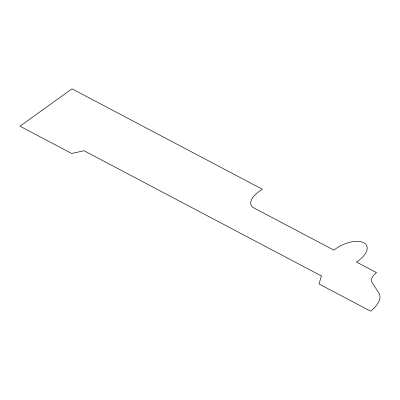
<?xml version="1.0" encoding="UTF-8"?>
<svg xmlns="http://www.w3.org/2000/svg" width="400" height="400" viewBox="0 0 400 400"><rect width="100%" height="100%" fill="white"/><g stroke="black" fill="none" stroke-linecap="round" stroke-linejoin="round"><path stroke-width="0.6" d="M321.41 275.965L318.995 283.95L370.62 311.185A26.52 13.3 -24.9 0 0 378.9 293.04L372.045 282.445A14.475 7.26 -24.9 0 1 376.485 272.605L356.45 262.035A21.76 10.91 -24.9 0 0 363.74 242.735A21.76 10.91 -24.9 0 0 333.91 250.145L253.765 207.87A19.235 9.645 -24.9 0 1 258.595 191.895L262.31 189.225L71.975 88.815L20 126.22L71.63 153.455L84.06 150.755L321.41 275.965"/></g></svg>
